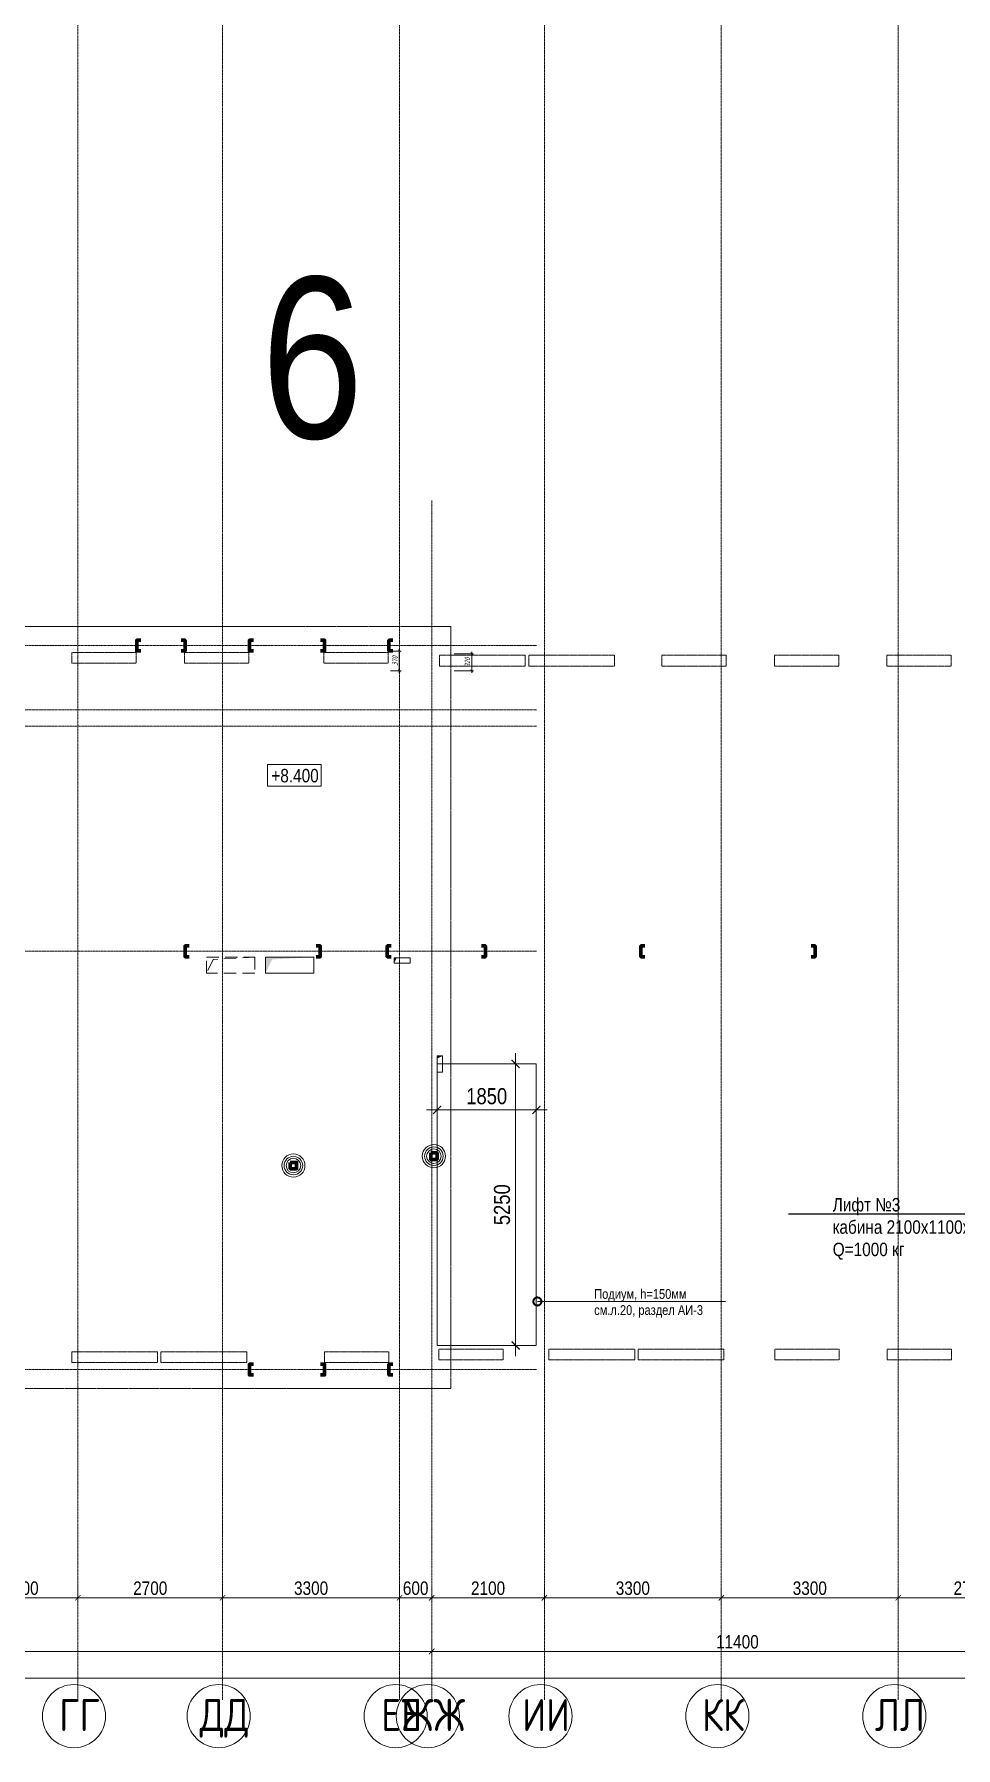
# Model space of a CAD drawing. Header units: millimetres. Extents: x -231292 to 573618, y -153144 to 564035.
# Drawn here: x -146088 to -128903, y 148144 to 180095 of the extents above; entities that cross this region are included whole.
import ezdxf
from ezdxf import colors
from ezdxf.entities.mleader import LeaderData, LeaderLine
from ezdxf.enums import TextEntityAlignment as Align
from ezdxf.math import Vec2, Vec3

# ---------------------------------------------------------------- set-up
doc = ezdxf.new("R2010")
doc.units = ezdxf.units.MM
for name, pattern in [('CENTER2', [28.575, 19.05, -3.175, 3.175, -3.175]), ('DASHED', [19.05, 12.7, -6.35]), ('HIDDEN', [9.525, 6.35, -3.175]), ('HIDDEN2', [4.7625, 3.175, -1.5875])]:
    doc.linetypes.add(name, pattern=pattern)
doc.layers.get('0').update_dxf_attribs({"color": 250})
doc.layers.get('Defpoints').update_dxf_attribs({"color": 250})
for name, color, linetype, lineweight in [('АИ_Текст', 250, 'Continuous', 13), ('АР_Отметка', 7, 'Continuous', 13), ('АР_Отопительные приборы', 250, 'HIDDEN2', 0), ('ВК_Шахты', 5, 'Continuous', 9), ('КМ_Фахверки', 250, 'Continuous', 80), ('ОВ_Классы', 250, 'Continuous', 0), ('ОВ_Шахты', 250, 'Continuous', 5), ('РД_Оси_100', 250, 'Continuous', 0), ('РД_Оси_размер', 250, 'Continuous', 0), ('РД_полы_подиумы', 250, 'Continuous', 0)]:
    doc.layers.add(name, color=color, linetype=linetype, lineweight=lineweight)
doc.layers.add('АР_Делит', color=250, linetype='Continuous', lineweight=0, plot=False)
doc.styles.add('Arial_Narrow_08', font='ARIALN.TTF', dxfattribs={"width": 0.8})
doc.styles.add('style1', font='ARIALN.TTF')
doc.styles.add('T_dim', font='romans.shx', dxfattribs={"width": 0.7, "oblique": 15})
doc.styles.add('ккк', font='isocpeur.ttf', dxfattribs={"width": 0.85, "oblique": 15})
doc.dimstyles.new('1-50', dxfattribs={"dimscale": 50, "dimtxt": 2, "dimasz": 1, "dimexe": 0.7, "dimexo": 0.6, "dimtad": 1, "dimdec": 0, "dimlfac": -1, "dimtxsty": 'T_dim', "dimblk1": 'ARCHTICK', "dimblk2": 'ARCHTICK', "dimsah": 1, "dimcen": 0, "dimdle": 0.7, "dimclrd": 256, "dimclre": 256, "dimadec": 0, "dimazin": 0, "dimtfac": 1, "dimtdec": 0, "dimtmove": 1, "dimatfit": 3, "dimfxl": 25, "dimlwd": -1, "dimlwe": -1, "dimarcsym": 2})
doc.dimstyles.new('Dim100_ареал', dxfattribs={"dimscale": 100, "dimtxt": 2.5, "dimasz": 1, "dimexe": 1, "dimexo": 1, "dimgap": 0.5, "dimtad": 1, "dimzin": 12, "dimdsep": 46, "dimtxsty": 'style1', "dimblk": 'ARCHTICK', "dimcen": 1, "dimdle": 1, "dimclrd": 256, "dimclre": 256, "dimaunit": 1, "dimadec": 0, "dimazin": 3, "dimtfac": 1, "dimtmove": 1, "dimatfit": 3, "dimldrblk": 'OPEN30', "dimfxl": 2, "dimfxlon": 1, "dimtolj": 1, "dimtzin": 0, "dimlwd": 9, "dimlwe": 9, "dimarcsym": 0})
doc.dimstyles.new('Dim200_ареал', dxfattribs={"dimscale": 100, "dimtxt": 5, "dimasz": 2.5, "dimexe": 2, "dimexo": 2, "dimgap": 1, "dimtad": 1, "dimzin": 12, "dimdsep": 46, "dimtxsty": 'style1', "dimblk": 'ARCHTICK', "dimcen": 3, "dimdle": 2, "dimclrd": 256, "dimclre": 256, "dimaunit": 1, "dimadec": 0, "dimazin": 3, "dimtfac": 1, "dimtmove": 1, "dimatfit": 3, "dimldrblk": 'OPEN30', "dimfxl": 5, "dimfxlon": 1, "dimtolj": 1, "dimtzin": 0, "dimlwd": 9, "dimlwe": 9, "dimarcsym": 0})

# ---------------------------------------------------------------- blocks, each defined once
blk = doc.blocks.new('A-iden')
at = {"linetype": 'Continuous', "lineweight": 5}
blk.add_circle((-0.73, -4.06), 5.89, dxfattribs=at)
at = {"color": 0, "linetype": 'Continuous', "lineweight": 20, "style": 'ккк', "width": 0.85}
blk.add_attdef('ID', text='', height=6, dxfattribs=at).set_placement((0.31, -3.85), align=Align.MIDDLE_CENTER)
blk = doc.blocks.new('_ArchTick')
at = {"color": 0, "linetype": 'ByBlock', "const_width": 0.15}
blk.add_lwpolyline([(-0.5, -0.5), (0.5, 0.5)], dxfattribs=at)
blk = doc.blocks.new('*D1546')
at = {"layer": 'Defpoints', "color": 0, "transparency": 16777216}
for p in [(74400, -3255), (76500, -3255), (76500, -4255)]:
    blk.add_point(p, dxfattribs=at)
at = {"layer": 'РД_Оси_размер', "lineweight": 9, "transparency": 16777216}
for p, q in [((74400, -4055), (74400, -4355)), ((76500, -4055), (76500, -4355)), ((74300, -4255), (76600, -4255))]:
    blk.add_line(p, q, dxfattribs=at)
at = {"layer": 'РД_Оси_размер', "lineweight": 9, "transparency": 16777216, "xscale": 100, "yscale": 100, "zscale": 100, "rotation": 180}
blk.add_blockref('_ArchTick', (74400, -4255), dxfattribs=at)
at = {"layer": 'РД_Оси_размер', "lineweight": 9, "transparency": 16777216, "xscale": 100, "yscale": 100, "zscale": 100}
blk.add_blockref('_ArchTick', (76500, -4255), dxfattribs=at)
at = {"layer": 'РД_Оси_размер', "color": 0, "transparency": 16777216, "insert": (75450, -4077), "char_height": 250, "attachment_point": 5, "style": 'style1'}
blk.add_mtext('\\A1;2100', dxfattribs=at)
blk = doc.blocks.new('_Open30')
at = {"color": 0, "linetype": 'ByBlock', "lineweight": -2}
for p, q in [((-1, 0.27), (0, 0)), ((0, 0), (-1, -0.27)), ((0, 0), (-1, 0))]:
    blk.add_line(p, q, dxfattribs=at)
blk = doc.blocks.new('*D1547')
at = {"layer": 'Defpoints', "color": 0, "transparency": 16777216}
for p in [(76500, -3255), (79200, -3255), (79200, -4255)]:
    blk.add_point(p, dxfattribs=at)
at = {"layer": 'РД_Оси_размер', "lineweight": 9, "transparency": 16777216}
for p, q in [((76500, -4055), (76500, -4355)), ((79200, -4055), (79200, -4355)), ((76400, -4255), (79300, -4255))]:
    blk.add_line(p, q, dxfattribs=at)
at = {"layer": 'РД_Оси_размер', "lineweight": 9, "transparency": 16777216, "xscale": 100, "yscale": 100, "zscale": 100, "rotation": 180}
blk.add_blockref('_ArchTick', (76500, -4255), dxfattribs=at)
at = {"layer": 'РД_Оси_размер', "lineweight": 9, "transparency": 16777216, "xscale": 100, "yscale": 100, "zscale": 100}
blk.add_blockref('_ArchTick', (79200, -4255), dxfattribs=at)
at = {"layer": 'РД_Оси_размер', "color": 0, "transparency": 16777216, "insert": (77850, -4077), "char_height": 250, "attachment_point": 5, "style": 'style1'}
blk.add_mtext('\\A1;2700', dxfattribs=at)
blk = doc.blocks.new('*D1548')
at = {"layer": 'Defpoints', "color": 0, "transparency": 16777216}
for p in [(79200, -3255), (82500, -3255), (82500, -4255)]:
    blk.add_point(p, dxfattribs=at)
at = {"layer": 'РД_Оси_размер', "lineweight": 9, "transparency": 16777216}
for p, q in [((79200, -4055), (79200, -4355)), ((82500, -4055), (82500, -4355)), ((79100, -4255), (82600, -4255))]:
    blk.add_line(p, q, dxfattribs=at)
at = {"layer": 'РД_Оси_размер', "lineweight": 9, "transparency": 16777216, "xscale": 100, "yscale": 100, "zscale": 100, "rotation": 180}
blk.add_blockref('_ArchTick', (79200, -4255), dxfattribs=at)
at = {"layer": 'РД_Оси_размер', "lineweight": 9, "transparency": 16777216, "xscale": 100, "yscale": 100, "zscale": 100}
blk.add_blockref('_ArchTick', (82500, -4255), dxfattribs=at)
at = {"layer": 'РД_Оси_размер', "color": 0, "transparency": 16777216, "insert": (80850, -4077), "char_height": 250, "attachment_point": 5, "style": 'style1'}
blk.add_mtext('\\A1;3300', dxfattribs=at)
blk = doc.blocks.new('*D1549')
at = {"layer": 'Defpoints', "color": 0, "transparency": 16777216}
for p in [(82500, -3255), (83100, -3255), (83100, -4255)]:
    blk.add_point(p, dxfattribs=at)
at = {"layer": 'РД_Оси_размер', "lineweight": 9, "transparency": 16777216}
for p, q in [((82500, -4055), (82500, -4355)), ((83100, -4055), (83100, -4355)), ((82400, -4255), (83200, -4255))]:
    blk.add_line(p, q, dxfattribs=at)
at = {"layer": 'РД_Оси_размер', "lineweight": 9, "transparency": 16777216, "xscale": 100, "yscale": 100, "zscale": 100, "rotation": 180}
blk.add_blockref('_ArchTick', (82500, -4255), dxfattribs=at)
at = {"layer": 'РД_Оси_размер', "lineweight": 9, "transparency": 16777216, "xscale": 100, "yscale": 100, "zscale": 100}
blk.add_blockref('_ArchTick', (83100, -4255), dxfattribs=at)
at = {"layer": 'РД_Оси_размер', "color": 0, "transparency": 16777216, "insert": (82800, -4077), "char_height": 250, "attachment_point": 5, "style": 'style1'}
blk.add_mtext('\\A1;600', dxfattribs=at)
blk = doc.blocks.new('*D1550')
at = {"layer": 'Defpoints', "color": 0, "transparency": 16777216}
for p in [(83100, -3255), (85200, -3255), (85200, -4255)]:
    blk.add_point(p, dxfattribs=at)
at = {"layer": 'РД_Оси_размер', "lineweight": 9, "transparency": 16777216}
for p, q in [((83100, -4055), (83100, -4355)), ((85200, -4055), (85200, -4355)), ((83000, -4255), (85300, -4255))]:
    blk.add_line(p, q, dxfattribs=at)
at = {"layer": 'РД_Оси_размер', "lineweight": 9, "transparency": 16777216, "xscale": 100, "yscale": 100, "zscale": 100, "rotation": 180}
blk.add_blockref('_ArchTick', (83100, -4255), dxfattribs=at)
at = {"layer": 'РД_Оси_размер', "lineweight": 9, "transparency": 16777216, "xscale": 100, "yscale": 100, "zscale": 100}
blk.add_blockref('_ArchTick', (85200, -4255), dxfattribs=at)
at = {"layer": 'РД_Оси_размер', "color": 0, "transparency": 16777216, "insert": (84150, -4077), "char_height": 250, "attachment_point": 5, "style": 'style1'}
blk.add_mtext('\\A1;2100', dxfattribs=at)
blk = doc.blocks.new('*D1551')
at = {"layer": 'Defpoints', "color": 0, "transparency": 16777216}
for p in [(85200, -3255), (88500, -3255), (88500, -4255)]:
    blk.add_point(p, dxfattribs=at)
at = {"layer": 'РД_Оси_размер', "lineweight": 9, "transparency": 16777216}
for p, q in [((85200, -4055), (85200, -4355)), ((88500, -4055), (88500, -4355)), ((85100, -4255), (88600, -4255))]:
    blk.add_line(p, q, dxfattribs=at)
at = {"layer": 'РД_Оси_размер', "lineweight": 9, "transparency": 16777216, "xscale": 100, "yscale": 100, "zscale": 100, "rotation": 180}
blk.add_blockref('_ArchTick', (85200, -4255), dxfattribs=at)
at = {"layer": 'РД_Оси_размер', "lineweight": 9, "transparency": 16777216, "xscale": 100, "yscale": 100, "zscale": 100}
blk.add_blockref('_ArchTick', (88500, -4255), dxfattribs=at)
at = {"layer": 'РД_Оси_размер', "color": 0, "transparency": 16777216, "insert": (86850, -4077), "char_height": 250, "attachment_point": 5, "style": 'style1'}
blk.add_mtext('\\A1;3300', dxfattribs=at)
blk = doc.blocks.new('*D1552')
at = {"layer": 'Defpoints', "color": 0, "transparency": 16777216}
for p in [(88500, -3255), (91800, -3255), (91800, -4255)]:
    blk.add_point(p, dxfattribs=at)
at = {"layer": 'РД_Оси_размер', "lineweight": 9, "transparency": 16777216}
for p, q in [((88500, -4055), (88500, -4355)), ((91800, -4055), (91800, -4355)), ((88400, -4255), (91900, -4255))]:
    blk.add_line(p, q, dxfattribs=at)
at = {"layer": 'РД_Оси_размер', "lineweight": 9, "transparency": 16777216, "xscale": 100, "yscale": 100, "zscale": 100, "rotation": 180}
blk.add_blockref('_ArchTick', (88500, -4255), dxfattribs=at)
at = {"layer": 'РД_Оси_размер', "lineweight": 9, "transparency": 16777216, "xscale": 100, "yscale": 100, "zscale": 100}
blk.add_blockref('_ArchTick', (91800, -4255), dxfattribs=at)
at = {"layer": 'РД_Оси_размер', "color": 0, "transparency": 16777216, "insert": (90150, -4077), "char_height": 250, "attachment_point": 5, "style": 'style1'}
blk.add_mtext('\\A1;3300', dxfattribs=at)
blk = doc.blocks.new('*D1553')
at = {"layer": 'Defpoints', "color": 0, "transparency": 16777216}
for p in [(91800, -3255), (94500, -3255), (94500, -4255)]:
    blk.add_point(p, dxfattribs=at)
at = {"layer": 'РД_Оси_размер', "lineweight": 9, "transparency": 16777216}
for p, q in [((91800, -4055), (91800, -4355)), ((94500, -4055), (94500, -4355)), ((91700, -4255), (94600, -4255))]:
    blk.add_line(p, q, dxfattribs=at)
at = {"layer": 'РД_Оси_размер', "lineweight": 9, "transparency": 16777216, "xscale": 100, "yscale": 100, "zscale": 100, "rotation": 180}
blk.add_blockref('_ArchTick', (91800, -4255), dxfattribs=at)
at = {"layer": 'РД_Оси_размер', "lineweight": 9, "transparency": 16777216, "xscale": 100, "yscale": 100, "zscale": 100}
blk.add_blockref('_ArchTick', (94500, -4255), dxfattribs=at)
at = {"layer": 'РД_Оси_размер', "color": 0, "transparency": 16777216, "insert": (93150, -4077), "char_height": 250, "attachment_point": 5, "style": 'style1'}
blk.add_mtext('\\A1;2700', dxfattribs=at)
blk = doc.blocks.new('*D24')
at = {"layer": 'Defpoints', "color": 0, "transparency": 16777216}
for p in [(0, -3255), (114600, -3255), (114600, -5755)]:
    blk.add_point(p, dxfattribs=at)
at = {"layer": 'РД_Оси_размер', "color": 0, "lineweight": 5, "transparency": 16777216}
for p, q in [((0, -5555), (0, -5855)), ((114600, -5555), (114600, -5855)), ((-100, -5755), (114700, -5755))]:
    blk.add_line(p, q, dxfattribs=at)
at = {"layer": 'РД_Оси_размер', "color": 0, "lineweight": 5, "transparency": 16777216, "xscale": 100, "yscale": 100, "zscale": 100, "rotation": 180}
blk.add_blockref('_ArchTick', (0, -5755), dxfattribs=at)
at = {"layer": 'РД_Оси_размер', "color": 0, "lineweight": 5, "transparency": 16777216, "xscale": 100, "yscale": 100, "zscale": 100}
blk.add_blockref('_ArchTick', (114600, -5755), dxfattribs=at)
at = {"layer": 'РД_Оси_размер', "color": 0, "transparency": 16777216, "insert": (57300, -5577), "char_height": 250, "attachment_point": 5, "style": 'style1'}
blk.add_mtext('\\A1;114600', dxfattribs=at)
blk = doc.blocks.new('*D40')
at = {"layer": 'Defpoints', "color": 0, "transparency": 16777216}
for p in [(45600, -3255), (83100, -3255), (83100, -5255)]:
    blk.add_point(p, dxfattribs=at)
at = {"layer": 'РД_Оси_размер', "color": 0, "lineweight": 5, "transparency": 16777216}
for p, q in [((45600, -5055), (45600, -5355)), ((83100, -5055), (83100, -5355)), ((45500, -5255), (83200, -5255))]:
    blk.add_line(p, q, dxfattribs=at)
at = {"layer": 'РД_Оси_размер', "color": 0, "lineweight": 5, "transparency": 16777216, "xscale": 100, "yscale": 100, "zscale": 100, "rotation": 180}
blk.add_blockref('_ArchTick', (45600, -5255), dxfattribs=at)
at = {"layer": 'РД_Оси_размер', "color": 0, "lineweight": 5, "transparency": 16777216, "xscale": 100, "yscale": 100, "zscale": 100}
blk.add_blockref('_ArchTick', (83100, -5255), dxfattribs=at)
at = {"layer": 'РД_Оси_размер', "color": 0, "transparency": 16777216, "insert": (64350, -5077), "char_height": 250, "attachment_point": 5, "style": 'style1'}
blk.add_mtext('\\A1;37500', dxfattribs=at)
blk = doc.blocks.new('*D41')
at = {"layer": 'Defpoints', "color": 0, "transparency": 16777216}
for p in [(83100, -3255), (94500, -3255), (94500, -5255)]:
    blk.add_point(p, dxfattribs=at)
at = {"layer": 'РД_Оси_размер', "color": 0, "lineweight": 5, "transparency": 16777216}
for p, q in [((83100, -5055), (83100, -5355)), ((94500, -5055), (94500, -5355)), ((83000, -5255), (94600, -5255))]:
    blk.add_line(p, q, dxfattribs=at)
at = {"layer": 'РД_Оси_размер', "color": 0, "lineweight": 5, "transparency": 16777216, "xscale": 100, "yscale": 100, "zscale": 100, "rotation": 180}
blk.add_blockref('_ArchTick', (83100, -5255), dxfattribs=at)
at = {"layer": 'РД_Оси_размер', "color": 0, "lineweight": 5, "transparency": 16777216, "xscale": 100, "yscale": 100, "zscale": 100}
blk.add_blockref('_ArchTick', (94500, -5255), dxfattribs=at)
at = {"layer": 'РД_Оси_размер', "color": 0, "transparency": 16777216, "insert": (88800, -5077), "char_height": 250, "attachment_point": 5, "style": 'style1'}
blk.add_mtext('\\A1;11400', dxfattribs=at)
blk = doc.blocks.new('Отметка_план')
at = {"color": 7}
blk.add_lwpolyline([(0, 0), (10, 0), (10, 4), (0, 4)], close=True, dxfattribs=at)
at = {"style": 'Arial_Narrow_08', "width": 0.8}
blk.add_attdef('OTMG', text='', height=2.5, dxfattribs=at).set_placement((9.06, 0.7), align=Align.RIGHT)
blk = doc.blocks.new('otv пунктир')
at = {"linetype": 'HIDDEN', "ltscale": 0.07}
blk.add_lwpolyline([(0, 0), (0, 1), (1, 1), (1, 0)], close=True, dxfattribs=at)
blk.add_lwpolyline([(0, 1), (0.135, 0.137), (1, 0)], dxfattribs=at)
blk = doc.blocks.new('otv')
at = {"linetype": 'Continuous'}
blk.add_lwpolyline([(0, -1), (0, 0), (1, 0), (1, -1)], close=True, dxfattribs=at)
blk.add_solid([(0, -1), (0, 0), (0.135, -0.137), (1, 0)], dxfattribs=at)
blk = doc.blocks.new('Ф_пеноблок 200')
at = {"layer": 'КМ_Фахверки'}
blk.add_lwpolyline([(0, -75), (0, 0), (200, 0), (200, -75)], dxfattribs=at)
blk = doc.blocks.new('Ф_крпич 120')
at = {"layer": 'АР_Делит', "color": 1}
for radius in [216, 173, 136]:
    blk.add_circle((60, -60), radius, dxfattribs=at)
at = {"layer": 'КМ_Фахверки'}
blk.add_lwpolyline([(0, 0), (120, 0), (120, -120), (0, -120)], close=True, dxfattribs=at)
at = {"layer": 'КМ_Фахверки', "lineweight": 5}
blk.add_lwpolyline([(6, -6), (114, -6), (114, -114), (6, -114)], close=True, dxfattribs=at)
blk = doc.blocks.new('*D713')
at = {"layer": 'Defpoints', "color": 0, "transparency": 16777216}
for p in [(-138289, 168545), (-137929, 168545), (-138289, 168225)]:
    blk.add_point(p, dxfattribs=at)
at = {"layer": 'АР_Делит', "color": 0, "transparency": 16777216}
for p, q in [((-138259, 168545), (-137894, 168545)), ((-137929, 168190), (-137929, 168580)), ((-138259, 168225), (-137894, 168225))]:
    blk.add_line(p, q, dxfattribs=at)
at = {"layer": 'АР_Делит', "color": 0, "transparency": 16777216, "xscale": 50, "yscale": 50, "zscale": 50}
for p, rotation in [((-137929, 168545), 90), ((-137929, 168225), 270)]:
    blk.add_blockref('_ArchTick', p, dxfattribs=dict(at, rotation=rotation))
at = {"layer": 'АР_Делит', "color": 0, "transparency": 16777216, "insert": (-138010, 168385), "char_height": 100, "attachment_point": 5, "rotation": 90, "style": 'T_dim'}
blk.add_mtext('320', dxfattribs=at)
blk = doc.blocks.new('*D714')
at = {"layer": 'Defpoints', "color": 0, "transparency": 16777216}
for p in [(-139475, 168595), (-139280, 168595), (-139475, 168225)]:
    blk.add_point(p, dxfattribs=at)
at = {"layer": 'АР_Делит', "color": 0, "transparency": 16777216}
for p, q in [((-139445, 168595), (-139245, 168595)), ((-139280, 168190), (-139280, 168630)), ((-139445, 168225), (-139245, 168225))]:
    blk.add_line(p, q, dxfattribs=at)
at = {"layer": 'АР_Делит', "color": 0, "transparency": 16777216, "xscale": 50, "yscale": 50, "zscale": 50}
for p, rotation in [((-139280, 168595), 90), ((-139280, 168225), 270)]:
    blk.add_blockref('_ArchTick', p, dxfattribs=dict(at, rotation=rotation))
at = {"layer": 'АР_Делит', "color": 0, "transparency": 16777216, "insert": (-139361, 168410), "char_height": 100, "attachment_point": 5, "rotation": 90, "style": 'T_dim'}
blk.add_mtext('370', dxfattribs=at)
blk = doc.blocks.new('_DotSmall')
at = {"color": 0, "linetype": 'ByBlock', "const_width": 0.5}
blk.add_lwpolyline([(-0.0625, 0, 1), (0.0625, 0, 1)], format="xyb", close=True, dxfattribs=at)
blk = doc.blocks.new('Bottom_R_1600')
at = {"layer": 'АР_Отопительные приборы'}
blk.add_lwpolyline([(-800, -100), (800, -100), (800, 100), (-800, 100)], close=True, dxfattribs=at)
blk = doc.blocks.new('Bottom_L_1600')
at = {"layer": 'АР_Отопительные приборы'}
blk.add_lwpolyline([(800, -100), (-800, -100), (-800, 100), (800, 100)], close=True, dxfattribs=at)
blk = doc.blocks.new('Bottom_R_1200')
at = {"layer": 'АР_Отопительные приборы'}
blk.add_lwpolyline([(-600, -100), (600, -100), (600, 100), (-600, 100)], close=True, dxfattribs=at)
blk = doc.blocks.new('Bottom_L_1200')
at = {"layer": 'АР_Отопительные приборы'}
blk.add_lwpolyline([(600, -100), (-600, -100), (-600, 100), (600, 100)], close=True, dxfattribs=at)
blk = doc.blocks.new('*D726')
at = {"layer": 'Defpoints', "color": 0, "transparency": 16777216}
for p in [(-137110, 160895), (-136959, 160895), (-136960, 155645)]:
    blk.add_point(p, dxfattribs=at)
at = {"layer": 'РД_полы_подиумы', "lineweight": 9, "transparency": 16777216}
for p, q in [((-137110, 155445), (-137110, 161095)), ((-137110, 160895), (-137310, 160895)), ((-137110, 155645), (-137310, 155645))]:
    blk.add_line(p, q, dxfattribs=at)
at = {"layer": 'РД_полы_подиумы', "lineweight": 9, "transparency": 16777216, "xscale": 150, "yscale": 150, "zscale": 150}
for p, rotation in [((-137110, 160895), 90), ((-137110, 155645), 270)]:
    blk.add_blockref('_ArchTick', p, dxfattribs=dict(at, rotation=rotation))
at = {"layer": 'РД_полы_подиумы', "color": 0, "transparency": 16777216, "insert": (-137364, 158270), "char_height": 300, "attachment_point": 5, "rotation": 90, "style": 'style1'}
blk.add_mtext('\\A1;5250', dxfattribs=at)
blk = doc.blocks.new('*D730')
at = {"layer": 'Defpoints', "color": 0, "transparency": 16777216}
for p in [(-138575, 160511), (-136725, 160511), (-136725, 160038)]:
    blk.add_point(p, dxfattribs=at)
at = {"layer": 'РД_полы_подиумы', "lineweight": 9, "transparency": 16777216}
for p, q in [((-138575, 160311), (-138575, 159838)), ((-136725, 160311), (-136725, 159838)), ((-138775, 160038), (-136525, 160038))]:
    blk.add_line(p, q, dxfattribs=at)
at = {"layer": 'РД_полы_подиумы', "lineweight": 9, "transparency": 16777216, "xscale": 150, "yscale": 150, "zscale": 150, "rotation": 180}
blk.add_blockref('_ArchTick', (-138575, 160038), dxfattribs=at)
at = {"layer": 'РД_полы_подиумы', "lineweight": 9, "transparency": 16777216, "xscale": 150, "yscale": 150, "zscale": 150}
blk.add_blockref('_ArchTick', (-136725, 160038), dxfattribs=at)
at = {"layer": 'РД_полы_подиумы', "color": 0, "transparency": 16777216, "insert": (-137650, 160292), "char_height": 300, "attachment_point": 5, "style": 'style1'}
blk.add_mtext('\\A1;1850', dxfattribs=at)
blk = doc.blocks.new('СОШ_2200_АР_ОСИ_М100_28.05.24')
at = {"layer": 'АР_Делит', "color": 5, "linetype": 'DASHED'}
blk.add_lwpolyline([(66055, 68320), (66055, 13857.73), (83455, 13857.73), (83455, -355), (45245, -355), (45245, 13145), (44695, 13145), (44695, 26755), (45245, 26755), (45245, 68320)], dxfattribs=at)
at = {"layer": 'РД_Оси_100', "linetype": 'CENTER2'}
for p, q in [((79200, -6155), (79200, 139938.679)), ((85200, -6155), (85200, 139938.679)), ((88500, -6155), (88500, 139938.679)), ((91800, -6155), (91800, 139938.679)), ((33000, 13500), (85055, 13500)), ((33000, 7800), (85055, 7800)), ((33000, 0), (85055, 0))]:
    blk.add_line(p, q, dxfattribs=at)
for points in [[(76500, 139938.679), (76500, -6155)], [(82500, 139938.679), (82500, -6155)], [(83100, 16208.195), (83100, -6155)], [(85055, 12300), (33500, 12300), (33000, 12450)], [(85055, 12000), (33500, 12000), (33000, 11850)]]:
    blk.add_lwpolyline(points, dxfattribs=at)
at = {"layer": 'РД_Оси_100', "color": 0, "xscale": 100, "yscale": 100, "zscale": 100}
for p, values in [((76500.734, -6054.999), {'ID': 'ГГ'}), ((79200, -6054.999), {'ID': 'ДД'}), ((82499.266, -6054.999), {'ID': 'ЕЕ'}), ((83100.734, -6054.999), {'ID': 'ЖЖ'}), ((85200.734, -6054.999), {'ID': 'ИИ'}), ((88500, -6054.999), {'ID': 'КК'}), ((91800, -6054.999), {'ID': 'ЛЛ'})]:
    blk.add_blockref('A-iden', p, dxfattribs=at).add_auto_attribs(values)
at = {"layer": 'РД_Оси_размер'}
for base, p1, p2, picture, middle in [((114600, -5755), (0, -3255), (114600, -3255), '*D24', (57300, -5577.357)), ((83100, -5255), (45600, -3255), (83100, -3255), '*D40', (64350, -5077.357)), ((76500, -4255), (74400, -3255), (76500, -3255), '*D1546', (75450, -4077.357)), ((79200, -4255), (76500, -3255), (79200, -3255), '*D1547', (77850, -4077.357)), ((82500, -4255), (79200, -3255), (82500, -3255), '*D1548', (80850, -4077.357)), ((83100, -4255), (82500, -3255), (83100, -3255), '*D1549', (82800, -4077.357)), ((85200, -4255), (83100, -3255), (85200, -3255), '*D1550', (84150, -4077.357)), ((94500, -5255), (83100, -3255), (94500, -3255), '*D41', (88800, -5077.357)), ((88500, -4255), (85200, -3255), (88500, -3255), '*D1551', (86850, -4077.357)), ((91800, -4255), (88500, -3255), (91800, -3255), '*D1552', (90150, -4077.357)), ((94500, -4255), (91800, -3255), (94500, -3255), '*D1553', (93150, -4077.357))]:
    dim = blk.add_linear_dim(base=base, p1=p1, p2=p2, dimstyle='Dim100_ареал', dxfattribs=at)
    dim.commit()
    dim.dimension.update_dxf_attribs({"geometry": picture, "text_midpoint": middle})

msp = doc.modelspace()

# ---------------------------------------------------------------- linework, layer by layer
at = {"layer": 'РД_полы_подиумы', "color": 0, "linetype": 'HIDDEN'}
msp.add_lwpolyline([(-138574.956, 160895.168), (-136724.956, 160895.168), (-136724.956, 155645.168), (-138574.956, 155645.168)], close=True, dxfattribs=at)

# ---------------------------------------------------------------- block references
at = {"layer": 'АР_Делит', "color": 1, "xscale": 100, "yscale": 300, "rotation": 359.9999782468097}
msp.add_blockref('otv', (-138574.956, 161044.019), dxfattribs=at)
at = {"layer": 'АР_Отметка'}
ref = msp.add_blockref('Отметка_план', (-141740.029, 166076.154), dxfattribs=dict(at, xscale=100, yscale=100, zscale=100))
ref.add_attrib('OTMG', '+8.400', dxfattribs={"layer": '0', "color": 0, "height": 250, "style": 'style1'}).set_placement((-140782.611, 166395.97), align=Align.TOP_RIGHT)
at = {"layer": 'АР_Отопительные приборы', "rotation": 180}
for name, p in [('Bottom_L_1200', (-144785.81, 168465.168)), ('Bottom_L_1200', (-142685.806, 168465.168)), ('Bottom_L_1200', (-140085.806, 168465.168)), ('Bottom_L_1600', (-137730.044, 168415.168)), ('Bottom_L_1600', (-136064.812, 168415.168)), ('Bottom_L_1200', (-133785.806, 168415.168)), ('Bottom_L_1200', (-131685.806, 168415.168)), ('Bottom_L_1200', (-129585.806, 168415.168))]:
    msp.add_blockref(name, p, dxfattribs=at)
at = {"layer": 'АР_Отопительные приборы'}
for name, p in [('Bottom_L_1600', (-144590.188, 155425.168)), ('Bottom_R_1600', (-142924.956, 155425.168)), ('Bottom_R_1200', (-140074.956, 155425.168)), ('Bottom_R_1200', (-137944.956, 155475.168)), ('Bottom_L_1600', (-135690.188, 155475.168)), ('Bottom_R_1600', (-134024.956, 155475.168)), ('Bottom_R_1200', (-131674.956, 155475.168)), ('Bottom_R_1200', (-129581.262, 155475.168))]:
    msp.add_blockref(name, p, dxfattribs=at)
at = {"layer": 'ВК_Шахты', "color": 1, "xscale": 300, "yscale": 100, "rotation": 359.9999782468097}
msp.add_blockref('otv', (-139374.956, 162875.168), dxfattribs=at)
at = {"layer": 'КМ_Фахверки', "xscale": -1}
for p, rotation in [((-144174.96, 168795.166), 90), ((-142074.956, 168795.168), 90), ((-139474.956, 168795.168), 90), ((-143275.956, 163095.164), 90), ((-139504.956, 163095.168), 90), ((-137674.956, 162895.168), 270), ((-131524.956, 162895.168), 270), ((-142074.956, 155295.168), 90), ((-139474.956, 155295.168), 90)]:
    msp.add_blockref('Ф_пеноблок 200', p, dxfattribs=dict(at, rotation=rotation))
at = {"layer": 'КМ_Фахверки'}
for p, rotation in [((-143274.956, 168795.168), 270), ((-140674.956, 168795.168), 270), ((-140754.956, 163095.168), 270), ((-134774.956, 162895.168), 90.00000000000001), ((-140674.956, 155295.168), 270)]:
    msp.add_blockref('Ф_пеноблок 200', p, dxfattribs=dict(at, rotation=rotation))
for p in [(-141314.957, 159060.168), (-138694.956, 159235.168)]:
    msp.add_blockref('Ф_крпич 120', p, dxfattribs=at)
at = {"layer": 'ОВ_Классы', "xscale": 300, "yscale": 900, "rotation": 270}
msp.add_blockref('otv пунктир', (-142874.956, 162885.168), dxfattribs=at)
at = {"layer": 'ОВ_Шахты', "color": 1, "xscale": 900, "yscale": 300, "zscale": 1400}
msp.add_blockref('otv', (-141774.956, 162885.167), dxfattribs=at)
at = {"layer": 'РД_Оси_100'}
msp.add_blockref('СОШ_2200_АР_ОСИ_М100_28.05.24', (-221774.956, 155195.168), dxfattribs=at)

# ---------------------------------------------------------------- texts
at = {"layer": 'АР_Делит', "insert": (-140902.391, 174043.587), "char_height": 3000, "width": 19035, "attachment_point": 5, "style": 'style1'}
msp.add_mtext('6', dxfattribs=at)

# ---------------------------------------------------------------- dimensions: what is measured, and where the dimension line sits
at = {"layer": 'АР_Делит', "color": 0}
for base, p1, p2, picture, middle in [((-139280.084, 168595.168), (-139474.956, 168225.168), (-139474.956, 168595.168), '*D714', (-139361.334, 168410.168)), ((-137929.153, 168545.168), (-138288.994, 168225.168), (-138288.994, 168545.168), '*D713', (-138010.403, 168385.168))]:
    dim = msp.add_linear_dim(base=base, p1=p1, p2=p2, angle=90, dimstyle='1-50', override={"dimclrd": 0, "dimclre": 0}, dxfattribs=at)
    dim.commit()
    dim.dimension.update_dxf_attribs({"geometry": picture, "text_midpoint": middle})
at = {"layer": 'РД_полы_подиумы', "color": 0}
dim = msp.add_linear_dim(base=(-137110.407, 160895.168), p1=(-136959.616, 155645.168), p2=(-136958.954, 160895.168), angle=90, dimstyle='Dim200_ареал', override={"dimtxt": 3, "dimasz": 1.5, "dimdec": 0}, dxfattribs=at)
dim.commit()
dim.dimension.update_dxf_attribs({"geometry": '*D726', "text_midpoint": (-137363.579, 158270.168)})
dim = msp.add_linear_dim(base=(-136724.956, 160038.442), p1=(-138574.956, 160511.49), p2=(-136724.956, 160511.49), dimstyle='Dim200_ареал', override={"dimtxt": 3, "dimasz": 1.5}, dxfattribs=at)
dim.commit()
dim.dimension.update_dxf_attribs({"geometry": '*D730', "text_midpoint": (-137649.956, 160291.614)})

# ---------------------------------------------------------------- leaders
at = {"layer": 'АИ_Текст', "lineweight": 5}
ml = msp.add_multileader_mtext('Standard', dxfattribs=at)
ml.set_content('Лифт №3\\Pкабина 2100х1100х2200h\\PQ=1000 кг', color=256, style='style1')
ml.set_leader_properties(color=256)
ml.build(insert=Vec2(0, 0))
ml.multileader.update_dxf_attribs({"has_dogleg": 0, "text_left_attachment_type": 6, "text_right_attachment_type": 6, "arrow_head_size": 300, "scale": 100})
ctx = ml.context
ctx.base_point, ctx.scale, ctx.char_height, ctx.arrow_head_size, ctx.landing_gap_size, ctx.plane_origin, ctx.plane_x_axis, ctx.plane_y_axis = Vec3(-131246.967, 158095.272), 100, 250, 300, 50, Vec3(-120289.586, 163380.618), Vec3(1, 0.00000001), Vec3(-0.00000001, 1)
ctx.left_attachment, ctx.right_attachment = 6, 6
notes = []
notes.append((ctx, [(0, (1, 1, 0), (-127022.956, 158095.272), (-1, -0.00000001), 800, [(0, [(-126974.956, 161428.981)], 0, [])])]))
ctx.mtext.insert, ctx.mtext.text_direction, ctx.mtext.rotation, ctx.mtext.flow_direction = Vec3(-131197.137, 158395.272), Vec3(1, 0.00000001), 0.00000001, 5
at = {"layer": 'РД_полы_подиумы', "color": 0}
ml = msp.add_multileader_mtext('Standard', dxfattribs=at)
ml.set_content('\\pxsm1;Подиум, h=150мм\\Pсм.л.20, раздел АИ-3', style='style1')
ml.set_leader_properties(color=256, linetype='ByLayer', lineweight=9)
ml.set_arrow_properties(name='DOTSMALL')
ml.build(insert=Vec2(0, 0))
ml.multileader.update_dxf_attribs({"text_left_attachment_type": 6, "text_right_attachment_type": 6, "text_bottom_attachment_type": 10, "dogleg_length": 25, "arrow_head_size": 300})
ctx = ml.context
ctx.base_point, ctx.char_height, ctx.arrow_head_size, ctx.landing_gap_size, ctx.plane_origin = Vec3(-135695.27, 156465.724), 180, 300, 50, Vec3(-144307.134, 159494.496)
ctx.left_attachment, ctx.right_attachment, ctx.top_attachment = 6, 6, 10
notes.append((ctx, [(0, (1, 1, 0), (-135853.28, 156465.724), (1, 0), 158.01, [(1, [(-136705.323, 156465.506)], 0, [])])]))
ctx.mtext.insert, ctx.mtext.width, ctx.mtext.defined_height, ctx.mtext.line_spacing_factor, ctx.mtext.flow_direction = Vec3(-135645.27, 156695.697), 2644.91111, 2067.07, 0.3, 5
for ctx, leaders in notes:
    for number, flags, end, landing, length, lines in leaders:
        leader = LeaderData()
        leader.index, (leader.has_last_leader_line, leader.has_dogleg_vector, leader.attachment_direction) = number, flags
        leader.last_leader_point, leader.dogleg_vector, leader.dogleg_length = Vec3(end), Vec3(landing), length
        for number, points, colour, breaks in lines:
            line = LeaderLine()
            line.index, line.vertices, line.color, line.breaks = number, Vec3.list(points), colors.encode_raw_color(colour), breaks
            leader.lines.append(line)
        ctx.leaders.append(leader)

doc.saveas('drawing.dxf')
